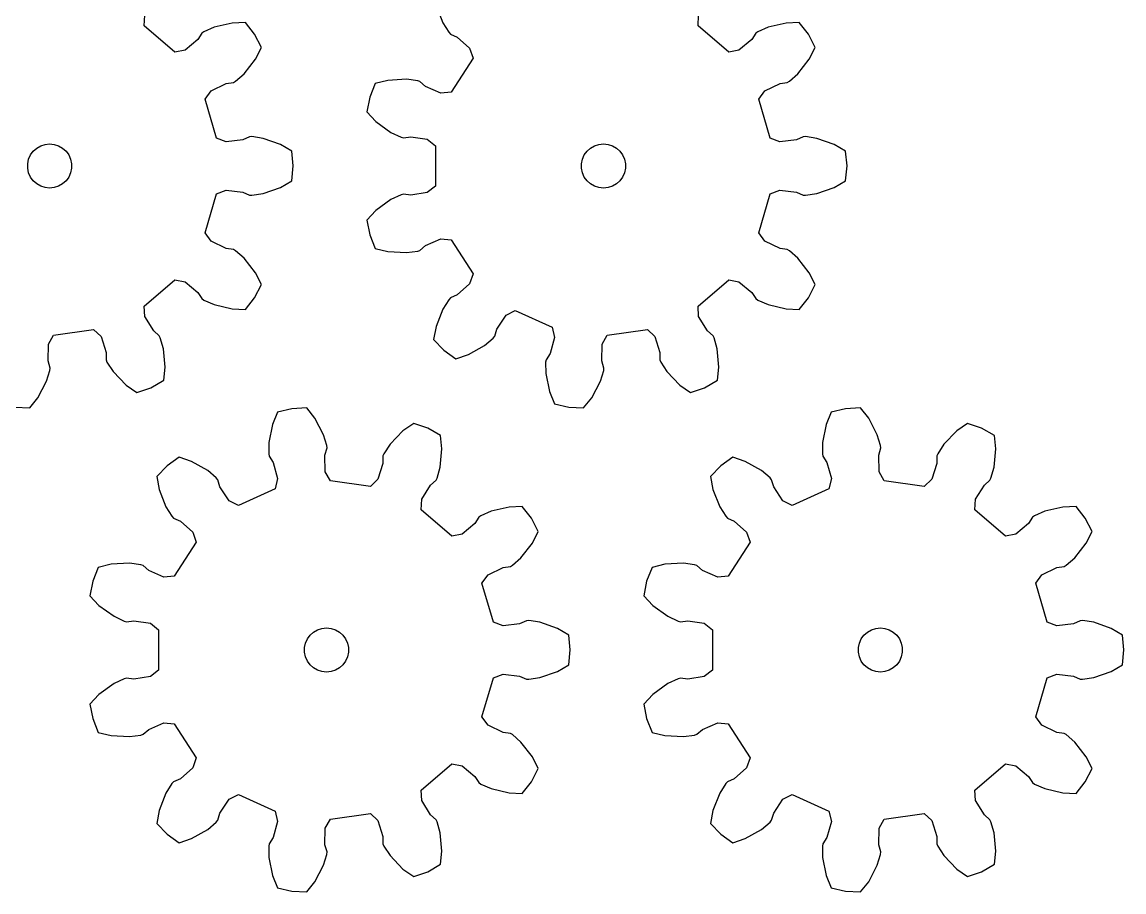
# Model space of a CAD drawing. Extents: x 0 to 183, y 0 to 230.
# Drawn here: x 108.3 to 183.1, y 0 to 59.1 of the extents above; entities that cross this region are included whole.
import ezdxf

# ---------------------------------------------------------------- set-up
doc = ezdxf.new("R2010")
doc.units = 0

msp = doc.modelspace()

# ---------------------------------------------------------------- linework, layer by layer
for p, q in [((136.386, 60.197), (136.846, 59.022)), ((116.565, 58.818), (116.602, 59.525)), ((154.189, 58.818), (154.227, 59.525)), ((118.644, 57.016), (116.565, 58.818)), ((120.613, 58.396), (120.48, 58.303)), ((121.314, 58.71), (120.613, 58.396)), ((122.543, 58.999), (121.314, 58.71)), ((123.435, 59.035), (122.543, 58.999)), ((124.058, 58.243), (123.435, 59.035)), ((136.846, 59.022), (137.257, 58.372)), ((156.269, 57.016), (154.189, 58.818)), ((158.237, 58.396), (158.104, 58.303)), ((158.938, 58.71), (158.237, 58.396)), ((160.167, 58.999), (158.938, 58.71)), ((161.059, 59.035), (160.167, 58.999)), ((161.682, 58.243), (161.059, 59.035)), ((120.205, 57.882), (119.338, 57.154)), ((120.48, 58.303), (120.205, 57.882)), ((124.519, 57.348), (124.058, 58.243)), ((137.257, 58.372), (137.368, 58.254)), ((137.368, 58.254), (137.824, 58.042)), ((137.824, 58.042), (138.668, 57.288)), ((157.829, 57.882), (156.963, 57.154)), ((158.104, 58.303), (157.829, 57.882)), ((162.143, 57.348), (161.682, 58.243)), ((119.338, 57.154), (118.644, 57.016)), ((124.116, 56.552), (124.519, 57.348)), ((138.668, 57.288), (138.903, 56.62)), ((156.963, 57.154), (156.269, 57.016)), ((161.74, 56.552), (162.143, 57.348)), ((123.343, 55.554), (124.116, 56.552)), ((138.903, 56.62), (137.416, 54.306)), ((160.967, 55.554), (161.74, 56.552)), ((122.766, 55.046), (123.343, 55.554)), ((160.39, 55.046), (160.967, 55.554)), ((121.106, 54.403), (122.128, 54.889)), ((122.128, 54.889), (122.626, 54.964)), ((122.626, 54.964), (122.766, 55.046)), ((132.25, 54.893), (131.876, 53.958)), ((133.116, 55.11), (132.25, 54.893)), ((134.377, 55.179), (133.116, 55.11)), ((135.138, 55.075), (134.377, 55.179)), ((135.292, 55.023), (135.138, 55.075)), ((135.674, 54.697), (135.292, 55.023)), ((136.711, 54.242), (135.674, 54.697)), ((158.731, 54.403), (159.753, 54.889)), ((159.753, 54.889), (160.25, 54.964)), ((160.25, 54.964), (160.39, 55.046)), ((120.692, 53.829), (121.106, 54.403)), ((131.876, 53.958), (131.685, 52.969)), ((137.416, 54.306), (136.711, 54.242)), ((158.317, 53.829), (158.731, 54.403)), ((121.468, 51.189), (120.692, 53.829)), ((159.092, 51.189), (158.317, 53.829)), ((131.685, 52.969), (132.297, 52.318)), ((132.297, 52.318), (133.319, 51.579)), ((122.126, 50.93), (121.468, 51.189)), ((123.249, 51.074), (122.126, 50.93)), ((123.708, 51.279), (123.249, 51.074)), ((123.87, 51.286), (123.708, 51.279)), ((124.63, 51.171), (123.87, 51.286)), ((125.82, 50.749), (124.63, 51.171)), ((133.319, 51.579), (134.016, 51.254)), ((134.016, 51.254), (134.174, 51.215)), ((134.174, 51.215), (134.672, 51.283)), ((134.672, 51.283), (135.789, 51.105)), ((135.789, 51.105), (136.348, 50.67)), ((159.751, 50.93), (159.092, 51.189)), ((160.873, 51.074), (159.751, 50.93)), ((161.332, 51.279), (160.873, 51.074)), ((161.494, 51.286), (161.332, 51.279)), ((162.254, 51.171), (161.494, 51.286)), ((163.444, 50.749), (162.254, 51.171)), ((108.834, 50.045), (109.018, 50.298)), ((109.018, 50.298), (109.251, 50.508)), ((109.251, 50.508), (109.523, 50.665)), ((109.523, 50.665), (109.821, 50.762)), ((109.821, 50.762), (110.133, 50.795)), ((110.133, 50.795), (110.445, 50.762)), ((110.445, 50.762), (110.743, 50.665)), ((110.743, 50.665), (111.015, 50.508)), ((111.015, 50.508), (111.248, 50.298)), ((111.248, 50.298), (111.432, 50.045)), ((126.589, 50.297), (125.82, 50.749)), ((126.685, 49.295), (126.589, 50.297)), ((136.348, 50.67), (136.348, 47.919)), ((146.458, 50.045), (146.643, 50.298)), ((146.643, 50.298), (146.876, 50.508)), ((146.876, 50.508), (147.147, 50.665)), ((147.147, 50.665), (147.446, 50.762)), ((147.446, 50.762), (147.757, 50.795)), ((147.757, 50.795), (148.069, 50.762)), ((148.069, 50.762), (148.368, 50.665)), ((148.368, 50.665), (148.639, 50.508)), ((148.639, 50.508), (148.872, 50.298)), ((148.872, 50.298), (149.056, 50.045)), ((164.214, 50.297), (163.444, 50.749)), ((164.31, 49.295), (164.214, 50.297)), ((108.641, 49.451), (108.706, 49.758)), ((108.641, 49.138), (108.641, 49.451)), ((108.706, 49.758), (108.834, 50.045)), ((111.432, 50.045), (111.56, 49.758)), ((111.56, 49.758), (111.625, 49.451)), ((111.625, 49.451), (111.625, 49.138)), ((146.266, 49.451), (146.331, 49.758)), ((146.266, 49.138), (146.266, 49.451)), ((146.331, 49.758), (146.458, 50.045)), ((149.056, 50.045), (149.184, 49.758)), ((149.184, 49.758), (149.249, 49.451)), ((149.249, 49.451), (149.249, 49.138)), ((108.706, 48.831), (108.641, 49.138)), ((108.834, 48.545), (108.706, 48.831)), ((111.56, 48.831), (111.432, 48.545)), ((111.625, 49.138), (111.56, 48.831)), ((126.589, 48.292), (126.685, 49.295)), ((146.331, 48.831), (146.266, 49.138)), ((146.458, 48.545), (146.331, 48.831)), ((149.184, 48.831), (149.056, 48.545)), ((149.249, 49.138), (149.184, 48.831)), ((164.214, 48.292), (164.31, 49.295)), ((109.018, 48.291), (108.834, 48.545)), ((109.251, 48.081), (109.018, 48.291)), ((109.523, 47.924), (109.251, 48.081)), ((109.821, 47.827), (109.523, 47.924)), ((110.743, 47.924), (110.445, 47.827)), ((111.015, 48.081), (110.743, 47.924)), ((111.248, 48.291), (111.015, 48.081)), ((111.432, 48.545), (111.248, 48.291)), ((125.82, 47.84), (126.589, 48.292)), ((136.348, 47.919), (135.789, 47.485)), ((146.643, 48.291), (146.458, 48.545)), ((146.876, 48.081), (146.643, 48.291)), ((147.147, 47.924), (146.876, 48.081)), ((147.446, 47.827), (147.147, 47.924)), ((148.368, 47.924), (148.069, 47.827)), ((148.639, 48.081), (148.368, 47.924)), ((148.872, 48.291), (148.639, 48.081)), ((149.056, 48.545), (148.872, 48.291)), ((163.444, 47.84), (164.214, 48.292)), ((110.133, 47.795), (109.821, 47.827)), ((110.445, 47.827), (110.133, 47.795)), ((120.692, 44.76), (121.468, 47.4)), ((121.468, 47.4), (122.126, 47.66)), ((122.126, 47.66), (123.249, 47.516)), ((123.249, 47.516), (123.708, 47.31)), ((123.708, 47.31), (123.87, 47.304)), ((123.87, 47.304), (124.63, 47.418)), ((124.63, 47.418), (125.82, 47.84)), ((134.016, 47.335), (133.319, 47.011)), ((134.174, 47.374), (134.016, 47.335)), ((134.672, 47.307), (134.174, 47.374)), ((135.789, 47.485), (134.672, 47.307)), ((147.757, 47.795), (147.446, 47.827)), ((148.069, 47.827), (147.757, 47.795)), ((158.317, 44.76), (159.092, 47.4)), ((159.092, 47.4), (159.751, 47.66)), ((159.751, 47.66), (160.873, 47.516)), ((160.873, 47.516), (161.332, 47.31)), ((161.332, 47.31), (161.494, 47.304)), ((161.494, 47.304), (162.254, 47.418)), ((162.254, 47.418), (163.444, 47.84)), ((133.319, 47.011), (132.297, 46.271)), ((132.297, 46.271), (131.685, 45.62)), ((131.685, 45.62), (131.876, 44.631)), ((121.106, 44.186), (120.692, 44.76)), ((122.128, 43.701), (121.106, 44.186)), ((131.876, 44.631), (132.25, 43.696)), ((135.674, 43.893), (136.711, 44.347)), ((136.711, 44.347), (137.416, 44.284)), ((137.416, 44.284), (138.903, 41.969)), ((158.731, 44.186), (158.317, 44.76)), ((159.753, 43.701), (158.731, 44.186)), ((122.626, 43.625), (122.128, 43.701)), ((122.766, 43.543), (122.626, 43.625)), ((123.343, 43.036), (122.766, 43.543)), ((132.25, 43.696), (133.116, 43.48)), ((133.116, 43.48), (134.377, 43.41)), ((134.377, 43.41), (135.138, 43.514)), ((135.138, 43.514), (135.292, 43.566)), ((135.292, 43.566), (135.674, 43.893)), ((160.25, 43.625), (159.753, 43.701)), ((160.39, 43.543), (160.25, 43.625)), ((160.967, 43.036), (160.39, 43.543)), ((124.116, 42.038), (123.343, 43.036)), ((161.74, 42.038), (160.967, 43.036)), ((124.519, 41.241), (124.116, 42.038)), ((138.903, 41.969), (138.668, 41.301)), ((162.143, 41.241), (161.74, 42.038)), ((116.565, 39.771), (118.644, 41.573)), ((118.644, 41.573), (119.338, 41.435)), ((119.338, 41.435), (120.205, 40.707)), ((124.058, 40.346), (124.519, 41.241)), ((138.668, 41.301), (137.824, 40.548)), ((154.189, 39.771), (156.269, 41.573)), ((156.269, 41.573), (156.963, 41.435)), ((156.963, 41.435), (157.829, 40.707)), ((161.682, 40.346), (162.143, 41.241)), ((120.205, 40.707), (120.48, 40.286)), ((137.824, 40.548), (137.368, 40.335)), ((157.829, 40.707), (158.104, 40.286)), ((116.602, 39.064), (116.565, 39.771)), ((120.48, 40.286), (120.613, 40.193)), ((120.613, 40.193), (121.314, 39.879)), ((121.314, 39.879), (122.543, 39.59)), ((123.435, 39.554), (124.058, 40.346)), ((137.257, 40.217), (136.846, 39.568)), ((137.368, 40.335), (137.257, 40.217)), ((154.227, 39.064), (154.189, 39.771)), ((158.104, 40.286), (158.237, 40.193)), ((158.237, 40.193), (158.938, 39.879)), ((158.938, 39.879), (160.167, 39.59)), ((161.059, 39.554), (161.682, 40.346)), ((117.2, 38.103), (116.602, 39.064)), ((122.543, 39.59), (123.435, 39.554)), ((136.846, 39.568), (136.386, 38.392)), ((140.513, 38.218), (141.139, 39.16)), ((141.139, 39.16), (141.766, 39.488)), ((141.766, 39.488), (144.269, 38.345)), ((154.824, 38.103), (154.227, 39.064)), ((160.167, 39.59), (161.059, 39.554)), ((110.395, 37.806), (113.118, 38.197)), ((113.118, 38.197), (113.628, 37.706)), ((136.386, 38.392), (136.223, 37.514)), ((140.368, 37.736), (140.513, 38.218)), ((144.269, 38.345), (144.432, 37.656)), ((148.019, 37.806), (150.743, 38.197)), ((150.743, 38.197), (151.252, 37.706)), ((110.045, 37.191), (110.395, 37.806)), ((113.628, 37.706), (113.963, 36.625)), ((117.577, 37.771), (117.2, 38.103)), ((117.651, 37.626), (117.577, 37.771)), ((117.862, 36.888), (117.651, 37.626)), ((136.223, 37.514), (136.918, 36.785)), ((139.682, 37.11), (140.266, 37.609)), ((140.266, 37.609), (140.368, 37.736)), ((144.432, 37.656), (144.13, 36.566)), ((147.669, 37.191), (148.019, 37.806)), ((151.252, 37.706), (151.588, 36.625)), ((155.202, 37.771), (154.824, 38.103)), ((155.275, 37.626), (155.202, 37.771)), ((155.486, 36.888), (155.275, 37.626)), ((110.027, 36.06), (110.045, 37.191)), ((117.973, 35.63), (117.862, 36.888)), ((136.918, 36.785), (137.738, 36.201)), ((138.584, 36.487), (139.682, 37.11)), ((147.652, 36.06), (147.669, 37.191)), ((155.597, 35.63), (155.486, 36.888)), ((110.166, 35.576), (110.027, 36.06)), ((113.963, 36.625), (113.967, 36.122)), ((113.967, 36.122), (114.028, 35.972)), ((114.028, 35.972), (114.449, 35.329)), ((137.738, 36.201), (138.584, 36.487)), ((143.861, 36.141), (143.832, 35.981)), ((143.832, 35.981), (143.837, 35.213)), ((144.13, 36.566), (143.861, 36.141)), ((147.79, 35.576), (147.652, 36.06)), ((151.588, 36.625), (151.591, 36.122)), ((151.591, 36.122), (151.653, 35.972)), ((151.653, 35.972), (152.073, 35.329)), ((109.927, 34.679), (110.149, 35.414)), ((110.149, 35.414), (110.166, 35.576)), ((114.449, 35.329), (115.326, 34.421)), ((117.881, 34.742), (117.973, 35.63)), ((143.837, 35.213), (144.085, 33.975)), ((147.551, 34.679), (147.773, 35.414)), ((147.773, 35.414), (147.79, 35.576)), ((152.073, 35.329), (152.951, 34.421)), ((155.506, 34.742), (155.597, 35.63)), ((109.34, 33.561), (109.927, 34.679)), ((117.009, 34.238), (117.881, 34.742)), ((146.965, 33.561), (147.551, 34.679)), ((154.633, 34.238), (155.506, 34.742)), ((115.326, 34.421), (116.057, 33.909)), ((116.057, 33.909), (117.009, 34.238)), ((144.085, 33.975), (144.423, 33.148)), ((152.951, 34.421), (153.682, 33.909)), ((153.682, 33.909), (154.633, 34.238)), ((108.783, 32.863), (109.34, 33.561)), ((144.423, 33.148), (145.402, 32.911)), ((146.408, 32.863), (146.965, 33.561)), ((107.777, 32.911), (108.783, 32.863)), ((125.611, 32.578), (125.273, 31.751)), ((126.59, 32.815), (125.611, 32.578)), ((127.596, 32.863), (126.59, 32.815)), ((128.153, 32.165), (127.596, 32.863)), ((145.402, 32.911), (146.408, 32.863)), ((163.235, 32.578), (162.897, 31.751)), ((164.214, 32.815), (163.235, 32.578)), ((165.22, 32.863), (164.214, 32.815)), ((165.777, 32.165), (165.22, 32.863)), ((125.273, 31.751), (125.025, 30.514)), ((128.739, 31.048), (128.153, 32.165)), ((134.87, 31.817), (134.139, 31.305)), ((135.821, 31.488), (134.87, 31.817)), ((136.693, 30.984), (135.821, 31.488)), ((162.897, 31.751), (162.649, 30.514)), ((166.364, 31.048), (165.777, 32.165)), ((172.494, 31.817), (171.763, 31.305)), ((173.446, 31.488), (172.494, 31.817)), ((174.318, 30.984), (173.446, 31.488)), ((128.961, 30.312), (128.739, 31.048)), ((134.139, 31.305), (133.261, 30.397)), ((136.785, 30.096), (136.693, 30.984)), ((166.585, 30.312), (166.364, 31.048)), ((171.763, 31.305), (170.885, 30.397)), ((174.409, 30.096), (174.318, 30.984)), ((125.025, 30.514), (125.019, 29.745)), ((128.84, 29.667), (128.978, 30.15)), ((128.978, 30.15), (128.961, 30.312)), ((133.261, 30.397), (132.841, 29.754)), ((136.674, 28.839), (136.785, 30.096)), ((162.649, 30.514), (162.644, 29.745)), ((166.464, 29.667), (166.602, 30.15)), ((166.602, 30.15), (166.585, 30.312)), ((170.885, 30.397), (170.465, 29.754)), ((174.298, 28.839), (174.409, 30.096)), ((118.926, 29.525), (118.106, 28.941)), ((119.772, 29.239), (118.926, 29.525)), ((120.87, 28.616), (119.772, 29.239)), ((125.019, 29.745), (125.049, 29.585)), ((125.049, 29.585), (125.318, 29.16)), ((128.857, 28.535), (128.84, 29.667)), ((132.779, 29.604), (132.775, 29.101)), ((132.841, 29.754), (132.779, 29.604)), ((156.551, 29.525), (155.73, 28.941)), ((157.396, 29.239), (156.551, 29.525)), ((158.494, 28.616), (157.396, 29.239)), ((162.644, 29.745), (162.673, 29.585)), ((162.673, 29.585), (162.942, 29.16)), ((166.481, 28.535), (166.464, 29.667)), ((170.403, 29.604), (170.4, 29.101)), ((170.465, 29.754), (170.403, 29.604)), ((118.106, 28.941), (117.411, 28.212)), ((121.454, 28.117), (120.87, 28.616)), ((125.318, 29.16), (125.62, 28.07)), ((129.207, 27.92), (128.857, 28.535)), ((132.775, 29.101), (132.44, 28.02)), ((136.463, 28.1), (136.674, 28.839)), ((155.73, 28.941), (155.035, 28.212)), ((159.079, 28.117), (158.494, 28.616)), ((162.942, 29.16), (163.244, 28.07)), ((166.832, 27.92), (166.481, 28.535)), ((170.4, 29.101), (170.064, 28.02)), ((174.087, 28.1), (174.298, 28.839)), ((117.411, 28.212), (117.573, 27.334)), ((121.556, 27.99), (121.454, 28.117)), ((121.701, 27.509), (121.556, 27.99)), ((125.62, 28.07), (125.457, 27.381)), ((131.931, 27.529), (129.207, 27.92)), ((132.44, 28.02), (131.931, 27.529)), ((136.012, 27.623), (136.39, 27.955)), ((136.39, 27.955), (136.463, 28.1)), ((155.035, 28.212), (155.198, 27.334)), ((159.18, 27.99), (159.079, 28.117)), ((159.325, 27.509), (159.18, 27.99)), ((163.244, 28.07), (163.081, 27.381)), ((169.555, 27.529), (166.832, 27.92)), ((170.064, 28.02), (169.555, 27.529)), ((173.636, 27.623), (174.014, 27.955)), ((174.014, 27.955), (174.087, 28.1)), ((117.573, 27.334), (118.034, 26.159)), ((122.327, 26.566), (121.701, 27.509)), ((125.457, 27.381), (122.954, 26.238)), ((135.415, 26.662), (136.012, 27.623)), ((155.198, 27.334), (155.658, 26.159)), ((159.951, 26.566), (159.325, 27.509)), ((163.081, 27.381), (160.579, 26.238)), ((173.039, 26.662), (173.636, 27.623)), ((122.954, 26.238), (122.327, 26.566)), ((135.377, 25.955), (135.415, 26.662)), ((160.579, 26.238), (159.951, 26.566)), ((173.001, 25.955), (173.039, 26.662)), ((118.034, 26.159), (118.445, 25.509)), ((118.445, 25.509), (118.556, 25.391)), ((137.456, 24.153), (135.377, 25.955)), ((139.425, 25.533), (139.292, 25.44)), ((140.126, 25.847), (139.425, 25.533)), ((141.355, 26.136), (140.126, 25.847)), ((142.247, 26.172), (141.355, 26.136)), ((142.87, 25.38), (142.247, 26.172)), ((155.658, 26.159), (156.069, 25.509)), ((156.069, 25.509), (156.18, 25.391)), ((175.081, 24.153), (173.001, 25.955)), ((177.049, 25.533), (176.916, 25.44)), ((177.751, 25.847), (177.049, 25.533)), ((178.979, 26.136), (177.751, 25.847)), ((179.872, 26.172), (178.979, 26.136)), ((180.494, 25.38), (179.872, 26.172)), ((118.556, 25.391), (119.012, 25.179)), ((119.012, 25.179), (119.856, 24.425)), ((139.017, 25.019), (138.151, 24.291)), ((139.292, 25.44), (139.017, 25.019)), ((143.331, 24.485), (142.87, 25.38)), ((156.18, 25.391), (156.636, 25.179)), ((156.636, 25.179), (157.48, 24.425)), ((176.641, 25.019), (175.775, 24.291)), ((176.916, 25.44), (176.641, 25.019)), ((180.956, 24.485), (180.494, 25.38)), ((119.856, 24.425), (120.091, 23.757)), ((138.151, 24.291), (137.456, 24.153)), ((142.928, 23.689), (143.331, 24.485)), ((157.48, 24.425), (157.715, 23.757)), ((175.775, 24.291), (175.081, 24.153)), ((180.552, 23.689), (180.956, 24.485)), ((120.091, 23.757), (118.603, 21.442)), ((142.155, 22.691), (142.928, 23.689)), ((157.715, 23.757), (156.228, 21.442)), ((179.779, 22.691), (180.552, 23.689)), ((141.578, 22.183), (142.155, 22.691)), ((179.202, 22.183), (179.779, 22.691)), ((113.438, 22.03), (113.064, 21.095)), ((114.304, 22.247), (113.438, 22.03)), ((115.564, 22.316), (114.304, 22.247)), ((116.326, 22.212), (115.564, 22.316)), ((116.48, 22.16), (116.326, 22.212)), ((116.862, 21.834), (116.48, 22.16)), ((117.898, 21.379), (116.862, 21.834)), ((139.918, 21.54), (140.94, 22.026)), ((140.94, 22.026), (141.438, 22.101)), ((141.438, 22.101), (141.578, 22.183)), ((151.062, 22.03), (150.688, 21.095)), ((151.928, 22.247), (151.062, 22.03)), ((153.189, 22.316), (151.928, 22.247)), ((153.95, 22.212), (153.189, 22.316)), ((154.104, 22.16), (153.95, 22.212)), ((154.487, 21.834), (154.104, 22.16)), ((155.523, 21.379), (154.487, 21.834)), ((177.543, 21.54), (178.565, 22.026)), ((178.565, 22.026), (179.062, 22.101)), ((179.062, 22.101), (179.202, 22.183)), ((113.064, 21.095), (112.873, 20.106)), ((118.603, 21.442), (117.898, 21.379)), ((139.505, 20.966), (139.918, 21.54)), ((140.28, 18.326), (139.505, 20.966)), ((150.688, 21.095), (150.497, 20.106)), ((156.228, 21.442), (155.523, 21.379)), ((177.129, 20.966), (177.543, 21.54)), ((177.904, 18.326), (177.129, 20.966)), ((112.873, 20.106), (113.484, 19.455)), ((150.497, 20.106), (151.109, 19.455)), ((113.484, 19.455), (114.507, 18.716)), ((151.109, 19.455), (152.132, 18.716)), ((114.507, 18.716), (115.204, 18.391)), ((115.204, 18.391), (115.361, 18.352)), ((115.361, 18.352), (115.86, 18.42)), ((115.86, 18.42), (116.977, 18.242)), ((116.977, 18.242), (117.536, 17.807)), ((140.938, 18.067), (140.28, 18.326)), ((142.061, 18.211), (140.938, 18.067)), ((142.52, 18.416), (142.061, 18.211)), ((142.682, 18.423), (142.52, 18.416)), ((143.442, 18.308), (142.682, 18.423)), ((144.632, 17.886), (143.442, 18.308)), ((152.132, 18.716), (152.828, 18.391)), ((152.828, 18.391), (152.986, 18.352)), ((152.986, 18.352), (153.484, 18.42)), ((153.484, 18.42), (154.602, 18.242)), ((154.602, 18.242), (155.16, 17.807)), ((178.563, 18.067), (177.904, 18.326)), ((179.685, 18.211), (178.563, 18.067)), ((180.144, 18.416), (179.685, 18.211)), ((180.306, 18.423), (180.144, 18.416)), ((181.066, 18.308), (180.306, 18.423)), ((182.256, 17.886), (181.066, 18.308)), ((117.536, 17.807), (117.536, 15.056)), ((127.646, 17.182), (127.831, 17.435)), ((127.831, 17.435), (128.064, 17.645)), ((128.064, 17.645), (128.335, 17.802)), ((128.335, 17.802), (128.633, 17.899)), ((128.633, 17.899), (128.945, 17.932)), ((128.945, 17.932), (129.257, 17.899)), ((129.257, 17.899), (129.555, 17.802)), ((129.555, 17.802), (129.827, 17.645)), ((129.827, 17.645), (130.06, 17.435)), ((130.06, 17.435), (130.244, 17.182)), ((145.402, 17.434), (144.632, 17.886)), ((145.497, 16.432), (145.402, 17.434)), ((155.16, 17.807), (155.16, 15.056)), ((165.271, 17.182), (165.455, 17.435)), ((165.455, 17.435), (165.688, 17.645)), ((165.688, 17.645), (165.959, 17.802)), ((165.959, 17.802), (166.258, 17.899)), ((166.258, 17.899), (166.57, 17.932)), ((166.57, 17.932), (166.881, 17.899)), ((166.881, 17.899), (167.18, 17.802)), ((167.18, 17.802), (167.451, 17.645)), ((167.451, 17.645), (167.684, 17.435)), ((167.684, 17.435), (167.869, 17.182)), ((183.026, 17.434), (182.256, 17.886)), ((183.122, 16.432), (183.026, 17.434)), ((127.453, 16.588), (127.519, 16.895)), ((127.453, 16.275), (127.453, 16.588)), ((127.519, 16.895), (127.646, 17.182)), ((130.244, 17.182), (130.372, 16.895)), ((130.372, 16.895), (130.437, 16.588)), ((130.437, 16.588), (130.437, 16.275)), ((165.078, 16.588), (165.143, 16.895)), ((165.078, 16.275), (165.078, 16.588)), ((165.143, 16.895), (165.271, 17.182)), ((167.869, 17.182), (167.996, 16.895)), ((167.996, 16.895), (168.061, 16.588)), ((168.061, 16.588), (168.061, 16.275)), ((127.519, 15.968), (127.453, 16.275)), ((127.646, 15.682), (127.519, 15.968)), ((130.372, 15.968), (130.244, 15.682)), ((130.437, 16.275), (130.372, 15.968)), ((145.402, 15.429), (145.497, 16.432)), ((165.143, 15.968), (165.078, 16.275)), ((165.271, 15.682), (165.143, 15.968)), ((167.996, 15.968), (167.869, 15.682)), ((168.061, 16.275), (167.996, 15.968)), ((183.026, 15.429), (183.122, 16.432)), ((117.536, 15.056), (116.977, 14.621)), ((127.831, 15.428), (127.646, 15.682)), ((128.064, 15.218), (127.831, 15.428)), ((128.335, 15.061), (128.064, 15.218)), ((128.633, 14.964), (128.335, 15.061)), ((129.555, 15.061), (129.257, 14.964)), ((129.827, 15.218), (129.555, 15.061)), ((130.06, 15.428), (129.827, 15.218)), ((130.244, 15.682), (130.06, 15.428)), ((143.442, 14.555), (144.632, 14.977)), ((144.632, 14.977), (145.402, 15.429)), ((155.16, 15.056), (154.602, 14.621)), ((165.455, 15.428), (165.271, 15.682)), ((165.688, 15.218), (165.455, 15.428)), ((165.959, 15.061), (165.688, 15.218)), ((166.258, 14.964), (165.959, 15.061)), ((167.18, 15.061), (166.881, 14.964)), ((167.451, 15.218), (167.18, 15.061)), ((167.684, 15.428), (167.451, 15.218)), ((167.869, 15.682), (167.684, 15.428)), ((181.066, 14.555), (182.256, 14.977)), ((182.256, 14.977), (183.026, 15.429)), ((115.204, 14.472), (114.507, 14.148)), ((115.361, 14.511), (115.204, 14.472)), ((115.86, 14.443), (115.361, 14.511)), ((116.977, 14.621), (115.86, 14.443)), ((128.945, 14.932), (128.633, 14.964)), ((129.257, 14.964), (128.945, 14.932)), ((139.505, 11.897), (140.28, 14.537)), ((140.28, 14.537), (140.938, 14.797)), ((140.938, 14.797), (142.061, 14.653)), ((142.061, 14.653), (142.52, 14.447)), ((142.52, 14.447), (142.682, 14.44)), ((142.682, 14.44), (143.442, 14.555)), ((152.828, 14.472), (152.132, 14.148)), ((152.986, 14.511), (152.828, 14.472)), ((153.484, 14.443), (152.986, 14.511)), ((154.602, 14.621), (153.484, 14.443)), ((166.57, 14.932), (166.258, 14.964)), ((166.881, 14.964), (166.57, 14.932)), ((177.129, 11.897), (177.904, 14.537)), ((177.904, 14.537), (178.563, 14.797)), ((178.563, 14.797), (179.685, 14.653)), ((179.685, 14.653), (180.144, 14.447)), ((180.144, 14.447), (180.306, 14.44)), ((180.306, 14.44), (181.066, 14.555)), ((114.507, 14.148), (113.484, 13.408)), ((152.132, 14.148), (151.109, 13.408)), ((113.484, 13.408), (112.873, 12.757)), ((112.873, 12.757), (113.064, 11.768)), ((151.109, 13.408), (150.497, 12.757)), ((150.497, 12.757), (150.688, 11.768)), ((113.064, 11.768), (113.438, 10.833)), ((116.862, 11.03), (117.898, 11.484)), ((117.898, 11.484), (118.603, 11.421)), ((118.603, 11.421), (120.091, 9.106)), ((139.918, 11.323), (139.505, 11.897)), ((140.94, 10.837), (139.918, 11.323)), ((150.688, 11.768), (151.062, 10.833)), ((154.487, 11.03), (155.523, 11.484)), ((155.523, 11.484), (156.228, 11.421)), ((156.228, 11.421), (157.715, 9.106)), ((177.543, 11.323), (177.129, 11.897)), ((178.565, 10.837), (177.543, 11.323)), ((113.438, 10.833), (114.304, 10.617)), ((114.304, 10.617), (115.564, 10.547)), ((115.564, 10.547), (116.326, 10.651)), ((116.326, 10.651), (116.48, 10.703)), ((116.48, 10.703), (116.862, 11.03)), ((141.438, 10.762), (140.94, 10.837)), ((141.578, 10.68), (141.438, 10.762)), ((142.155, 10.172), (141.578, 10.68)), ((151.062, 10.833), (151.928, 10.617)), ((151.928, 10.617), (153.189, 10.547)), ((153.189, 10.547), (153.95, 10.651)), ((153.95, 10.651), (154.104, 10.703)), ((154.104, 10.703), (154.487, 11.03)), ((179.062, 10.762), (178.565, 10.837)), ((179.202, 10.68), (179.062, 10.762)), ((179.779, 10.172), (179.202, 10.68)), ((142.928, 9.174), (142.155, 10.172)), ((180.552, 9.174), (179.779, 10.172)), ((120.091, 9.106), (119.856, 8.438)), ((143.331, 8.378), (142.928, 9.174)), ((157.715, 9.106), (157.48, 8.438)), ((180.956, 8.378), (180.552, 9.174)), ((119.856, 8.438), (119.012, 7.685)), ((135.377, 6.908), (137.456, 8.71)), ((137.456, 8.71), (138.151, 8.572)), ((138.151, 8.572), (139.017, 7.844)), ((142.87, 7.483), (143.331, 8.378)), ((157.48, 8.438), (156.636, 7.685)), ((173.001, 6.908), (175.081, 8.71)), ((175.081, 8.71), (175.775, 8.572)), ((175.775, 8.572), (176.641, 7.844)), ((180.494, 7.483), (180.956, 8.378)), ((119.012, 7.685), (118.556, 7.472)), ((139.017, 7.844), (139.292, 7.423)), ((156.636, 7.685), (156.18, 7.472)), ((176.641, 7.844), (176.916, 7.423)), ((118.445, 7.354), (118.034, 6.704)), ((118.556, 7.472), (118.445, 7.354)), ((135.415, 6.201), (135.377, 6.908)), ((139.292, 7.423), (139.425, 7.33)), ((139.425, 7.33), (140.126, 7.016)), ((140.126, 7.016), (141.355, 6.727)), ((142.247, 6.691), (142.87, 7.483)), ((156.069, 7.354), (155.658, 6.704)), ((156.18, 7.472), (156.069, 7.354)), ((173.039, 6.201), (173.001, 6.908)), ((176.916, 7.423), (177.049, 7.33)), ((177.049, 7.33), (177.751, 7.016)), ((177.751, 7.016), (178.979, 6.727)), ((179.872, 6.691), (180.494, 7.483)), ((118.034, 6.704), (117.573, 5.529)), ((121.701, 5.355), (122.327, 6.297)), ((122.327, 6.297), (122.954, 6.625)), ((122.954, 6.625), (125.457, 5.482)), ((136.012, 5.24), (135.415, 6.201)), ((141.355, 6.727), (142.247, 6.691)), ((155.658, 6.704), (155.198, 5.529)), ((159.325, 5.355), (159.951, 6.297)), ((159.951, 6.297), (160.579, 6.625)), ((160.579, 6.625), (163.081, 5.482)), ((173.636, 5.24), (173.039, 6.201)), ((178.979, 6.727), (179.872, 6.691)), ((117.573, 5.529), (117.411, 4.651)), ((121.556, 4.873), (121.701, 5.355)), ((125.457, 5.482), (125.62, 4.793)), ((129.207, 4.943), (131.931, 5.334)), ((131.931, 5.334), (132.44, 4.843)), ((155.198, 5.529), (155.035, 4.651)), ((159.18, 4.873), (159.325, 5.355)), ((163.081, 5.482), (163.244, 4.793)), ((166.832, 4.943), (169.555, 5.334)), ((169.555, 5.334), (170.064, 4.843)), ((117.411, 4.651), (118.106, 3.922)), ((120.87, 4.247), (121.454, 4.746)), ((121.454, 4.746), (121.556, 4.873)), ((125.62, 4.793), (125.318, 3.703)), ((128.857, 4.328), (129.207, 4.943)), ((132.44, 4.843), (132.775, 3.762)), ((136.39, 4.908), (136.012, 5.24)), ((136.463, 4.763), (136.39, 4.908)), ((136.674, 4.024), (136.463, 4.763)), ((155.035, 4.651), (155.73, 3.922)), ((158.494, 4.247), (159.079, 4.746)), ((159.079, 4.746), (159.18, 4.873)), ((163.244, 4.793), (162.942, 3.703)), ((166.481, 4.328), (166.832, 4.943)), ((170.064, 4.843), (170.4, 3.762)), ((174.014, 4.908), (173.636, 5.24)), ((174.087, 4.763), (174.014, 4.908)), ((174.298, 4.024), (174.087, 4.763)), ((118.106, 3.922), (118.926, 3.338)), ((119.772, 3.624), (120.87, 4.247)), ((128.84, 3.196), (128.857, 4.328)), ((132.775, 3.762), (132.779, 3.259)), ((136.785, 2.767), (136.674, 4.024)), ((155.73, 3.922), (156.551, 3.338)), ((157.396, 3.624), (158.494, 4.247)), ((166.464, 3.196), (166.481, 4.328)), ((170.4, 3.762), (170.403, 3.259)), ((174.409, 2.767), (174.298, 4.024)), ((118.926, 3.338), (119.772, 3.624)), ((125.049, 3.278), (125.019, 3.118)), ((125.019, 3.118), (125.025, 2.35)), ((125.318, 3.703), (125.049, 3.278)), ((128.978, 2.713), (128.84, 3.196)), ((132.779, 3.259), (132.841, 3.109)), ((132.841, 3.109), (133.261, 2.466)), ((156.551, 3.338), (157.396, 3.624)), ((162.673, 3.278), (162.644, 3.118)), ((162.644, 3.118), (162.649, 2.35)), ((162.942, 3.703), (162.673, 3.278)), ((166.602, 2.713), (166.464, 3.196)), ((170.403, 3.259), (170.465, 3.109)), ((170.465, 3.109), (170.885, 2.466)), ((125.025, 2.35), (125.273, 1.112)), ((128.739, 1.816), (128.961, 2.551)), ((128.961, 2.551), (128.978, 2.713)), ((133.261, 2.466), (134.139, 1.558)), ((136.693, 1.879), (136.785, 2.767)), ((162.649, 2.35), (162.897, 1.112)), ((166.364, 1.816), (166.585, 2.551)), ((166.585, 2.551), (166.602, 2.713)), ((170.885, 2.466), (171.763, 1.558)), ((174.318, 1.879), (174.409, 2.767)), ((128.153, 0.698), (128.739, 1.816)), ((134.139, 1.558), (134.87, 1.046)), ((135.821, 1.375), (136.693, 1.879)), ((165.777, 0.698), (166.364, 1.816)), ((171.763, 1.558), (172.494, 1.046)), ((173.446, 1.375), (174.318, 1.879)), ((125.273, 1.112), (125.611, 0.285)), ((134.87, 1.046), (135.821, 1.375)), ((162.897, 1.112), (163.235, 0.285)), ((172.494, 1.046), (173.446, 1.375)), ((125.611, 0.285), (126.59, 0.048)), ((126.59, 0.048), (127.596, 0)), ((127.596, 0), (128.153, 0.698)), ((163.235, 0.285), (164.214, 0.048)), ((164.214, 0.048), (165.22, 0)), ((165.22, 0), (165.777, 0.698))]:
    msp.add_line(p, q)

doc.saveas('drawing.dxf')
